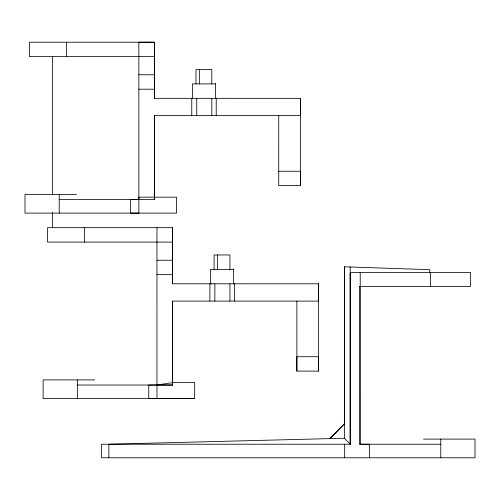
<?xml version="1.0" encoding="UTF-8"?>
<svg xmlns="http://www.w3.org/2000/svg" width="500" height="500" viewBox="0 0 500 500"><rect width="100%" height="100%" fill="white"/><g stroke="black" fill="none" stroke-linecap="round" stroke-linejoin="round"><path stroke-width="0.75" d="M66.481 56.638L66.481 42.219M84.606 242.1L84.606 227.681M108.863 457.781L108.863 444.231M138.875 213.131L138.875 199.581L130.638 199.562L130.638 213.119L138.856 213.119M76.531 194.431L25 194.431L25 213.119L176.55 213.119L176.55 197.169L138.856 197.162L138.844 199.562L138.85 42.219L154.406 42.219L154.412 98.331L300.481 98.338L300.469 185.65L278.738 185.644L278.75 115.631M300.481 98.338L300.475 115.638L154.406 115.631L154.431 199.581L154.419 197.169M154.412 98.331L154.369 42.219L29.438 42.219L29.438 56.638L154.312 56.638M172.537 382.631L172.55 385.044L148.763 385.031L148.763 398.581L194.681 398.581L194.669 382.631L172.531 382.631L156.962 385.025L156.969 227.681M156.994 398.594L156.994 385.044M172.55 385.044L172.531 301.094L318.6 301.1L318.6 283.8L172.531 283.794L172.525 227.681L47.556 227.681L47.556 242.1L172.438 242.1L172.525 227.681M172.531 283.794L172.438 242.1M195.981 83.912L195.981 69.5L211.812 69.5L211.812 83.912M196.737 115.631L196.737 98.331M199.338 83.912L199.338 69.5M211.812 115.631L211.812 98.331M214.1 269.381L214.1 254.963L229.938 254.963L229.938 269.381M214.862 301.094L214.862 283.794M215.387 98.331L215.387 83.338M217.463 269.381L217.463 254.963M229.938 301.094L229.938 283.794M233.506 283.794L233.506 268.8M318.6 283.8L318.594 371.112L296.863 371.112L296.869 301.094M344.425 423.837L329.969 438.619L344.425 423.837L344.425 266.794L429.694 269.681L429.694 272.562M344.669 457.781L344.669 444.231M369.363 457.781L369.363 444.231L359.769 444.231L359.756 286.4L470.562 286.4L470.562 272.562L350.188 272.562L350.2 444.231L344.425 438.25L344.419 266.794M430.538 286.4L430.538 272.562M440.788 457.781L440.788 439.1M138.831 89.2L154.412 89.194M156.95 274.662L172.537 274.656M108.731 444.231L344.425 438.25M192.537 98.331L192.406 83.912L215.256 83.912M138.844 74.781L154.369 74.781M278.731 171.256L300.469 171.262L300.475 185.644M59.212 199.562L154.431 199.581M156.969 260.244L172.494 260.25M211.569 283.794L210.531 283.794L210.531 269.381L233.375 269.381M359.756 286.4L360.213 286.4M94.656 379.9L43.119 379.9L43.119 398.581L194.669 398.581M77.337 385.031L172.531 385.031M423.469 439.1L475 439.1L475 457.781L101.544 457.781L101.544 444.231L350.438 444.231M359.769 444.231L440.788 444.231M318.6 371.112L318.594 356.725L296.856 356.719L296.863 371.112M360.213 272.562L360.225 444.225M350.188 266.794L350.2 444.231M234.35 283.794L234.35 301.094M216.225 98.331L216.225 115.631M209.881 283.794L209.881 301.094M191.762 98.331L191.762 115.631M172.531 301.094L172.531 382.631M154.412 115.631L154.412 197.169M77.337 379.9L77.337 398.581M59.212 194.431L59.212 213.119M52.506 56.25L52.506 194.756M52.506 212.406L52.506 227.662"/></g></svg>
